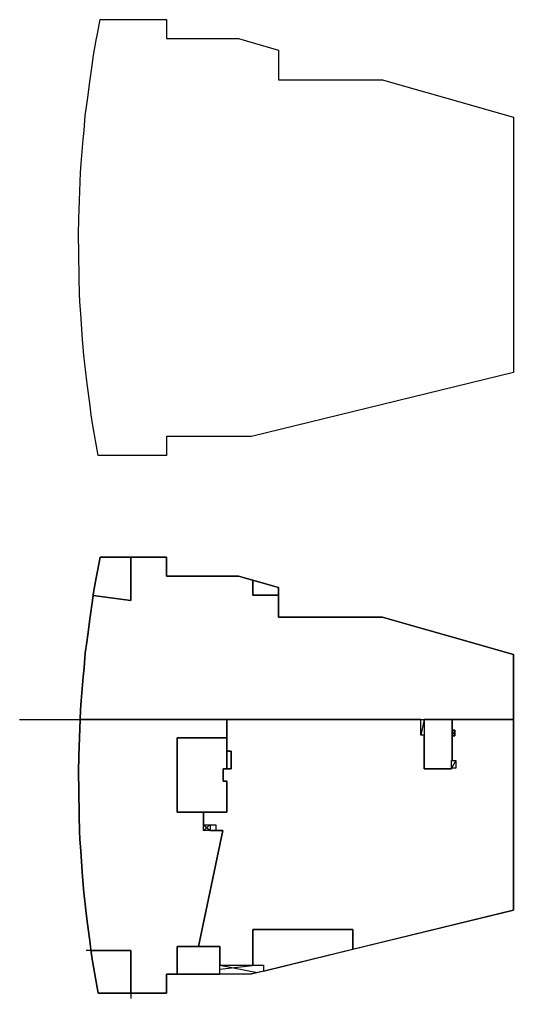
# Model space of a CAD drawing. Header units: inches. Extents: x -189245 to 740841, y -215444 to 469401.
# Drawn here: x 65545 to 125492, y 207207 to 326014 of the extents above; entities that cross this region are included whole.
import ezdxf

# ---------------------------------------------------------------- set-up
doc = ezdxf.new("R2010")
doc.units = ezdxf.units.IN
doc.header["$LTSCALE"] = 10
doc.header["$MEASUREMENT"] = 0
doc.layers.add('DEFPOINT', color=7, linetype='Continuous', plot=False)

msp = doc.modelspace()

# ---------------------------------------------------------------- linework, layer by layer
at = {"layer": 'DEFPOINT'}
for p, q in [((65544.70932, 241070.79852), (125492.36797, 241070.79852)), ((90692.36797, 238820.79852), (90692.36797, 241070.79852)), ((114642.30547, 241070.79852), (114242.30547, 239178.13869)), ((118392.30545, 239770.33183), (118042.30812, 239076.05283)), ((118504.86797, 236096.2165), (117992.36797, 235145.79852)), ((88627.94117, 228270.33183), (87869.59126, 227570.79852)), ((87869.59126, 228270.33183), (88667.36797, 227570.73619)), ((87869.59126, 228270.33183), (89386.29108, 228270.33183)), ((89386.29108, 228270.33183), (89386.29108, 227570.33183)), ((90221.21965, 227570.33183), (87279.86797, 213520.79852)), ((74886.26241, 213027.99494), (73622.01173, 213027.99494)), ((89867.36797, 211245.79852), (94435.37209, 210354.89499)), ((94502.05463, 211245.79852), (89867.36797, 210708.29852)), ((79036.46424, 208561.37992), (79036.46424, 207206.91764))]:
    msp.add_line(p, q, dxfattribs=at)
for points in [[(125492.36797, 314164.70814), (125492.36797, 283169.71521), (93681.47621, 275401.70236), (83392.36797, 275401.70235), (83392.36797, 273089.16905), (75090.87594, 273089.16905), (74410.43773, 276978.08733), (74225.75135, 278033.62832), (74093.60018, 279113.88902), (73726.12455, 282117.79323), (73336.7221, 285300.93681), (73202.86804, 287195.57933), (72983.94176, 290294.38011), (72876.78384, 291811.15122), (72818.76259, 292706.94472), (72781.28901, 294644.8053), (72722.47282, 297686.35005), (72679.58223, 299904.33867), (72743.70739, 301880.19914), (72814.18199, 304051.70236), (72887.20415, 306301.70236), (72937.62633, 307447.75689), (73030.49878, 308551.70236), (73274.76292, 311455.19298), (73367.00978, 312551.70236), (73521.65768, 314389.95309), (73694.41908, 315693.90482), (73811.04088, 316551.70236), (74072.47138, 318474.62272), (74342.74041, 320451.70236), (74512.66915, 321712.4441), (74850.37939, 323501.06399), (74997.35442, 324279.49009), (75324.89263, 326014.23567), (83392.36797, 326014.23567), (83392.36797, 323701.70236), (92109.73596, 323701.70236), (96992.39924, 322306.78743), (96992.39924, 318701.70233), (109611.38869, 318701.70233), (112545.68778, 317863.41033), (117420.82488, 316470.64554), (125492.36797, 314164.70814)], [(125492.36797, 248933.8043), (125492.36797, 217938.81137), (93681.47621, 210170.79852), (83392.36797, 210170.79851), (83392.36797, 207858.26521), (75090.87594, 207858.26521), (74410.43773, 211747.18349), (74225.75135, 212802.72448), (74093.60018, 213882.98519), (73726.12455, 216886.88939), (73336.7221, 220070.03297), (73202.86804, 221964.67549), (72983.94176, 225063.47627), (72876.78384, 226580.24738), (72818.76259, 227476.04088), (72781.28901, 229413.90146), (72722.47282, 232455.44621), (72679.58223, 234673.43483), (72743.70739, 236649.2953), (72814.18199, 238820.79852), (72887.20415, 241070.79852), (72937.62633, 242216.85305), (73030.49878, 243320.79852), (73274.76292, 246224.28915), (73367.00978, 247320.79852), (73521.65768, 249159.04925), (73694.41908, 250463.00099), (73811.04088, 251320.79852), (74072.47138, 253243.71888), (74342.74041, 255220.79852), (74512.66915, 256481.54027), (74850.37939, 258270.16015), (74997.35442, 259048.58625), (75324.89263, 260783.33183), (83392.36797, 260783.33183), (83392.36797, 258470.79852), (92109.73596, 258470.79852), (96992.39924, 257075.8836), (96992.39924, 253470.79849), (109611.38869, 253470.79849), (112545.68778, 252632.50649), (117420.82488, 251239.7417), (125492.36797, 248933.8043)], [(125492.36797, 248933.8043), (117420.82488, 251239.7417), (112545.68778, 252632.50649), (109611.38869, 253470.79849), (96992.39924, 253470.79849), (96992.39924, 256156.77481), (93861.91153, 256156.77481), (93861.91153, 257970.2242), (92109.73596, 258470.79852), (83392.36797, 258470.79852), (83392.36797, 260783.33183), (79036.46424, 260783.33183), (79036.46424, 255487.87447), (74462.91959, 256112.43646), (74342.74041, 255220.79852), (74072.47138, 253243.71888), (73811.04088, 251320.79852), (73694.41908, 250463.00099), (73521.65768, 249159.04925), (73367.00978, 247320.79852), (73274.76292, 246224.28915), (73030.49878, 243320.79852), (72937.62633, 242216.85305), (72887.20415, 241070.79852), (72814.18199, 238820.79852), (72743.70739, 236649.2953), (72679.58223, 234673.43483), (72722.47282, 232455.44621), (72781.28901, 229413.90146), (72818.76259, 227476.04088), (72876.78384, 226580.24738), (72983.94176, 225063.47627), (73202.86804, 221964.67549), (73336.7221, 220070.03297), (73726.12455, 216886.88939), (74093.60018, 213882.98519), (74198.19342, 213027.99494), (79036.46424, 213027.99494), (79036.46424, 207858.26521), (83392.36797, 207858.26521), (83392.36797, 210170.79851), (84686.52792, 210170.79851), (84692.36797, 213520.79852), (89867.36797, 213520.79852), (89867.36797, 211245.79852), (93842.78691, 211245.79852), (93842.78691, 215563.60179), (105992.50999, 215563.60179), (105992.50999, 213177.07289), (125492.36797, 217938.81137)], [(125492.36797, 248933.8043), (117420.82488, 251239.7417), (112545.68778, 252632.50649), (109611.38869, 253470.79849), (96992.39924, 253470.79849), (96992.39924, 256156.77481), (93861.91153, 256156.77481), (93861.91153, 257970.2242), (92109.73596, 258470.79852), (83392.36797, 258470.79852), (83392.36797, 260783.33183), (79036.46424, 260783.33183), (79036.46424, 255487.87447), (74462.91959, 256112.43646), (74342.74041, 255220.79852), (74072.47138, 253243.71888), (73811.04088, 251320.79852), (73694.41908, 250463.00099), (73521.65768, 249159.04925), (73367.00978, 247320.79852), (73274.76292, 246224.28915), (73030.49878, 243320.79852), (72937.62633, 242216.85305), (72887.20415, 241070.79852), (125492.36797, 241070.79852)], [(79036.46424, 260783.33183), (75324.89263, 260783.33183), (74997.35442, 259048.58625), (74850.37939, 258270.16015), (74512.66915, 256481.54027), (74462.91959, 256112.43646), (79036.46424, 255487.87447)], [(96992.39924, 257075.8836), (93861.91153, 257970.2242), (93861.91153, 256156.77481), (96992.39924, 256156.77481)], [(90221.21965, 227570.33183), (87869.59126, 227570.33183), (87869.59126, 229820.79852), (84692.36797, 229820.79852), (84692.36797, 238820.33183), (90692.36797, 238820.79852), (90692.36797, 241070.79852), (72887.20415, 241070.79852), (72814.18199, 238820.79852), (72743.70739, 236649.2953), (72679.58223, 234673.43483), (72722.47282, 232455.44621), (72781.28901, 229413.90146), (72818.76259, 227476.04088), (72876.78384, 226580.24738), (72983.94176, 225063.47627), (73202.86804, 221964.67549), (73336.7221, 220070.03297), (73726.12455, 216886.88939), (74093.60018, 213882.98519), (74198.19342, 213027.99494), (79036.46424, 213027.99494), (79036.46424, 207858.26521), (83392.36797, 207858.26521), (83392.36797, 210170.79851), (84686.52792, 210170.79851), (84692.36797, 213520.79852), (87279.86797, 213520.79852), (90221.21965, 227570.33183)], [(114242.30547, 241070.79852), (114642.30547, 241070.79852), (114642.30547, 239178.13869), (114242.30547, 239178.13869)], [(114242.30547, 241070.79852), (114642.30547, 241070.79852), (118042.30812, 241070.79852), (118042.30812, 239770.33183), (118392.30545, 239770.33183), (118392.30545, 239076.05283), (118042.30812, 239076.05283), (118042.30547, 236096.2165), (118517.36795, 236096.2165), (118517.36795, 235145.79852), (117992.36797, 235145.79852), (117992.36797, 235070.33183), (114642.30547, 235070.33183), (114642.30547, 239178.13869), (114242.30547, 239178.13869)], [(118042.30812, 239076.05283), (118042.30812, 239770.33183), (118042.30812, 241070.79852), (114642.30547, 241070.79852), (114642.30547, 239178.13869), (114642.30547, 235070.33183), (117992.36797, 235070.33183), (117992.36797, 235145.79852), (117992.36797, 236096.2165), (118042.30547, 236096.2165)], [(90242.36797, 235070.79852), (90692.36797, 235070.79852), (90692.36797, 237226.79852), (90692.36797, 238820.79852), (84692.36797, 238820.33183), (84692.36797, 229820.79852), (89867.36797, 229820.79852), (89867.36797, 229820.79852), (90692.36797, 229820.79852), (90692.36797, 233570.79852), (90242.36797, 233570.79852)], [(84692.36797, 238820.33183), (90692.36797, 238820.79852), (90692.36797, 237226.79852), (91217.36797, 237226.79852), (91217.36797, 235070.79852), (90692.36797, 235070.79852), (90242.36797, 235070.79852), (90242.36797, 233570.79852), (90692.36797, 233570.79852), (90692.36797, 229820.79852), (89867.36797, 229820.79852), (89867.36797, 229820.79852), (84692.36797, 229820.79852)], [(118392.30545, 239770.33183), (118042.30812, 239770.33183), (118042.30812, 239076.05283), (118392.30545, 239076.05283)], [(91217.36797, 237226.79852), (90692.36797, 237226.79852), (90692.36797, 235070.79852), (91217.36797, 235070.79852)], [(118517.36795, 235145.79852), (117992.36797, 235145.79852), (117992.36797, 236096.2165), (118517.36795, 236096.2165)], [(87869.59126, 228270.33183), (88667.36797, 228270.33183), (89386.29108, 228270.33183), (89386.29108, 227570.33183), (87869.08533, 227570.33183), (87869.59126, 227570.79852)], [(87869.59126, 228270.33183), (88667.36797, 228270.33183), (88667.36797, 227570.33183), (87869.59126, 227570.33183)], [(105992.50999, 215563.60179), (93842.78691, 215563.60179), (93842.78691, 211245.79852), (95161.32235, 211245.79852), (95154.19973, 210530.42802), (105992.50999, 213177.07289)], [(79036.46424, 213027.99494), (74198.19342, 213027.99494), (74225.75135, 212802.72448), (74410.43773, 211747.18349), (75090.87594, 207858.26521), (79036.46424, 207858.26521)], [(89867.36797, 213520.79852), (84692.36797, 213520.79852), (84686.52792, 210170.79851), (89867.36666, 210170.79852), (89867.36797, 210170.79852), (89867.36797, 211245.79852)]]:
    msp.add_lwpolyline(points, close=True, dxfattribs=at)
for points in [[(90221.21965, 227570.33183), (87279.86797, 213520.79852), (89867.36797, 213520.79852), (89867.36797, 211245.79852), (93842.78691, 211245.79852), (93842.78691, 215563.60179), (105992.50999, 215563.60179), (105992.50999, 213177.07289), (125492.36797, 217938.81137), (125492.36797, 241070.79852), (118042.30812, 241070.79852), (118042.30812, 239770.33183), (118392.30545, 239770.33183), (118392.30545, 239076.05283), (118042.30812, 239076.05283), (118042.30547, 236096.2165), (118517.36795, 236096.2165), (118517.36795, 235145.79852), (117992.36797, 235145.79852), (117992.36797, 235070.33183), (114642.30547, 235070.33183), (114642.30547, 239178.13869), (114242.30547, 239178.13869), (114242.30547, 241070.79852), (90692.36797, 241070.79852), (90692.36797, 238820.79852), (90692.36797, 237226.79852), (91217.36797, 237226.79852), (91217.36797, 235070.79852), (90692.36797, 235070.79852), (90242.36797, 235070.79852), (90242.36797, 233570.79852), (90692.36797, 233570.79852), (90692.36797, 229820.79852), (87869.59126, 229820.79852), (87869.59126, 228270.33183), (88667.36797, 228270.33183), (88667.36797, 227570.33183), (90221.21965, 227570.33183)], [(90692.36797, 229820.79852), (89867.36797, 229820.79852), (89867.36797, 229820.79852)], [(95161.32235, 211245.79852), (95154.19973, 210530.42802), (93716.54446, 210179.36196), (89867.36797, 210170.79852), (89867.36797, 211245.79852), (95161.32235, 211245.79852)]]:
    msp.add_lwpolyline(points, dxfattribs=at)
at = {"layer": 'DEFPOINT', "ltscale": 2}
msp.add_lwpolyline([(87869.59126, 228270.33183), (89386.29108, 228270.33183), (89386.29108, 227570.33183), (87869.59126, 227570.33183)], close=True, dxfattribs=at)

doc.saveas('drawing.dxf')
